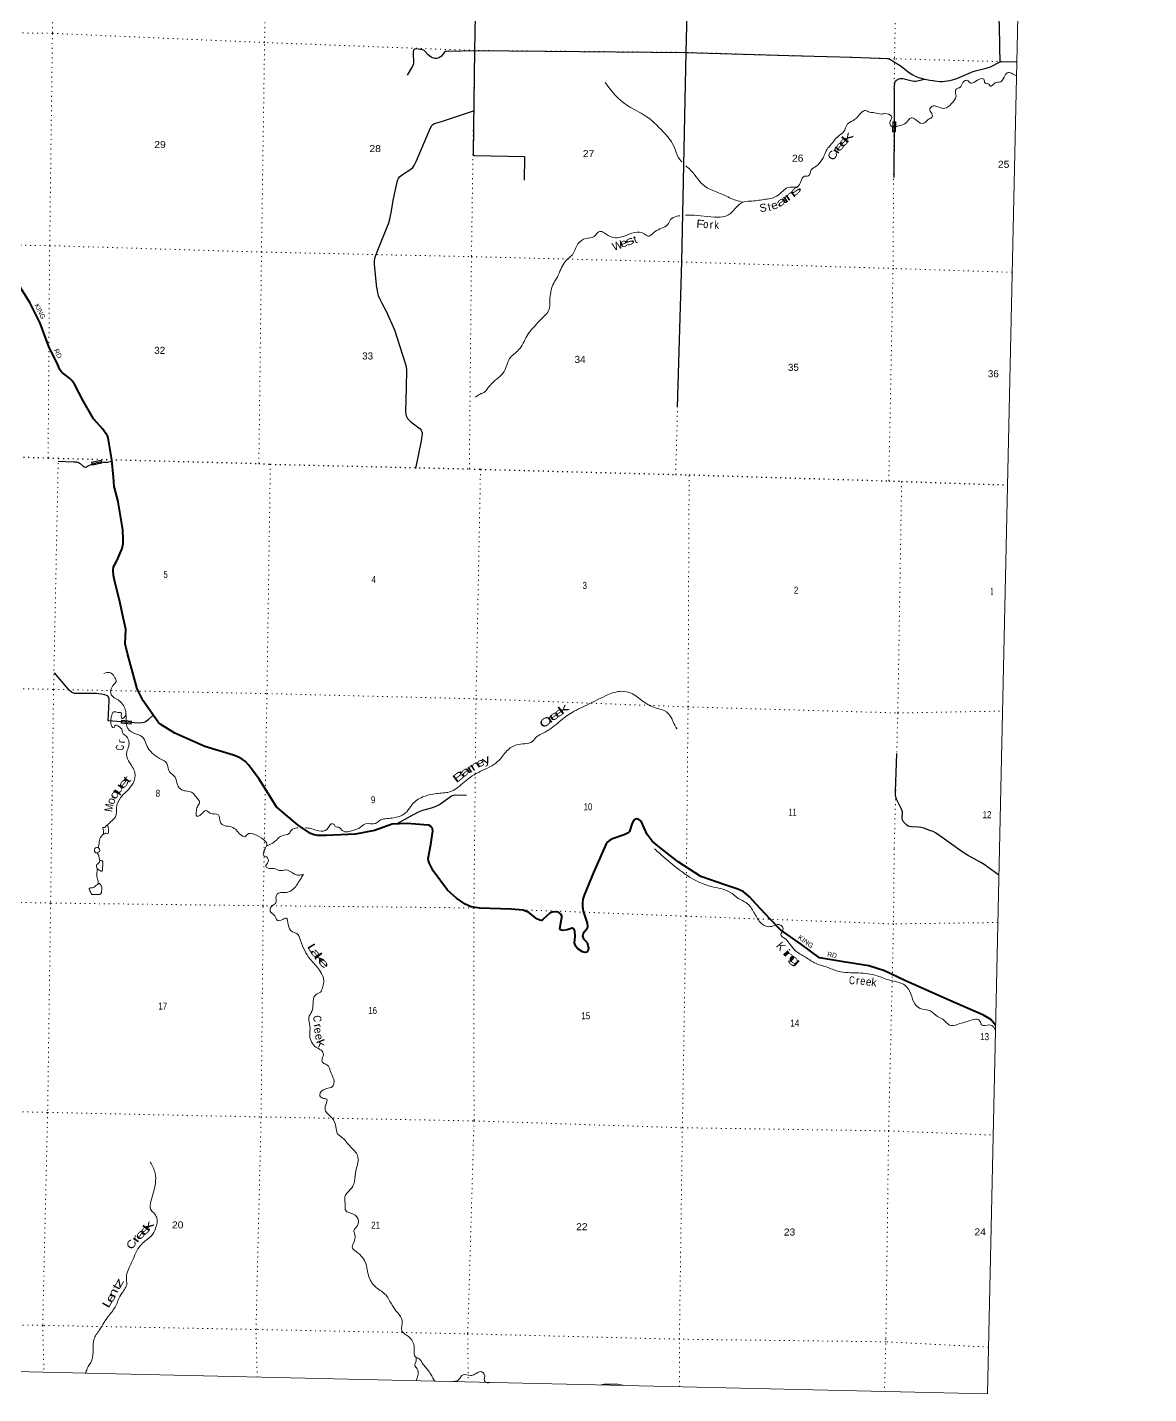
# Model space of a CAD drawing. Header units: feet. Extents: x -757852 to -501257, y -360805 to -170898.
# Drawn here: x -529274 to -501257, y -360805 to -326661 of the extents above; entities that cross this region are included whole.
import ezdxf
from ezdxf.enums import TextEntityAlignment as Align

# ---------------------------------------------------------------- set-up
doc = ezdxf.new("R2010")
doc.units = ezdxf.units.FT
doc.header["$LTSCALE"] = 80
doc.linetypes.add('DOTTED', pattern=[1.5, 0.3, -1.2])
for name, color, linetype, lineweight in [('26', 7, 'Continuous', 40), ('27', 7, 'Continuous', 13), ('29', 7, 'Continuous', 25), ('31', 7, 'Continuous', 13), ('39', 7, 'Continuous', 13), ('4', 7, 'Continuous', 13), ('41', 7, 'Continuous', 13), ('6', 7, 'DOTTED', 25), ('7', 7, 'DOTTED', 13)]:
    doc.layers.add(name, color=color, linetype=linetype, lineweight=lineweight)

msp = doc.modelspace()

# ---------------------------------------------------------------- linework, layer by layer
at = {"layer": '26'}
for points in [[(-527002.72, -338513.39), (-527105.92, -338131.16), (-527122.35, -337897.69), (-527166.26, -337472.69), (-527251.32, -336922.12), (-527269, -336872.06), (-527292.72, -336833.71), (-527386.66, -336705.88), (-527617.37, -336447.15), (-527881.59, -335996.74), (-528093.88, -335581.04), (-528118.51, -335541.78), (-528156.54, -335491.82), (-528221.62, -335431.31), (-528393.17, -335296.18), (-528430.58, -335260.57), (-528453.44, -335229.49), (-528548.79, -335020.24), (-528724.87, -334662.37), (-528955.14, -334054.05), (-529207.77, -333539.62), (-529491.96, -333084.71)], [(-519364.76, -346590.17), (-519787, -346559.61), (-520160.82, -346570.68), (-520600.62, -346734.87), (-521072.75, -346823.93), (-521808.6, -346856.4), (-522014.98, -346855.11), (-522109.88, -346840.5), (-522201.04, -346806.75), (-522509.34, -346600.4), (-522863.48, -346296.5), (-523048.45, -346139.33), (-523485.57, -345447.66), (-523744.1, -345093.83), (-523821.68, -345010.79), (-523905.63, -344948.7), (-524015.12, -344893.92), (-524125.74, -344847.53), (-524835.43, -344629.49), (-525592.53, -344295.77), (-525938.81, -344084.59), (-525992.09, -344043.01), (-526007.88, -344023.66), (-526376.27, -343487.23), (-526527.82, -343194.25), (-526773.54, -342312.31), (-526825.81, -342065.92), (-526816.89, -341698.45), (-526880.08, -341405.59), (-526957.91, -341054.11), (-527104.75, -340440.17), (-527119.35, -340356.18), (-527128.53, -340222.2), (-527119.35, -340144.35), (-527097.45, -340100.53), (-527026.19, -339977.54), (-526904.57, -339683.11), (-526878.46, -339556.36), (-526878.46, -339450.45), (-526889.3, -339219.35), (-527000.76, -338515.45), (-527002.72, -338513.39)], [(-505082.8, -351597.66), (-505204.45, -351456.37), (-505382.52, -351345.58), (-506221.13, -350977.75), (-507347.77, -350478.4), (-507858.11, -350239.04), (-508250.71, -350113.03), (-508880.98, -350015.44), (-509483.1, -349916.52), (-509930.94, -349584.24), (-510452.08, -349210.01), (-510716.86, -348948.45), (-511065.32, -348571.64), (-511229.57, -348392.68), (-511298.92, -348326.95), (-511385, -348259.24), (-511517.91, -348195.47), (-511824.99, -348099.94), (-512442.3, -347882.11), (-513009.8, -347514.79), (-513516.49, -347124.84), (-513658.58, -346995.74), (-513790.48, -346828.9), (-513939.06, -346495.8), (-513994.37, -346455.23), (-514054.26, -346442.79), (-514122.11, -346477.14), (-514165.32, -346550.62), (-514227.96, -346754.7), (-514246.21, -346776.61), (-514275.41, -346798.53), (-514359.11, -346839.28), (-514652.83, -346942.7), (-514728, -346981.13), (-514771.79, -347014), (-514812.51, -347067.44), (-515131.18, -347785.07), (-515363.75, -348348.06), (-515394.09, -348447.46), (-515401.39, -348546.07), (-515405.04, -348633.72), (-515387.49, -348747.32), (-515316.04, -348947.96), (-515284.59, -349046.41), (-515278.61, -349143.76), (-515313.79, -349210.76), (-515386.93, -349303.89), (-515401.39, -349367.8), (-515376.2, -349440.77), (-515285.96, -349529.35), (-515251.33, -349674.85), (-515273.64, -349743.97), (-515302.84, -349769.53), (-515334.3, -349783.35), (-515405.04, -349762.23), (-515518.82, -349690.49), (-515572.94, -349627.1), (-515599.57, -349541.87), (-515587.69, -349383.43), (-515596.13, -349234.55), (-515616.73, -349188.84), (-515642.28, -349170.58), (-515664.92, -349172.61), (-515784.42, -349213.93), (-515891.24, -349229.43), (-515948.88, -349214.41), (-515970.36, -349179.3), (-515940.9, -349041.38), (-515917.57, -348907.32), (-515923.33, -348860.15), (-515945.23, -348823.63), (-516000.71, -348774.72), (-516135, -348763.44), (-516215.32, -348794.41), (-516296, -348860.02), (-516388.68, -348949.63), (-516431.4, -348977.3), (-516468.98, -348975.19), (-516540.97, -348940.5), (-516745.92, -348778.84), (-516885.07, -348723.19), (-517189.81, -348697.8), (-517966.51, -348675.04), (-518180.78, -348635.54), (-518331.58, -348573.8), (-518553.07, -348420.07), (-518774.92, -348221.54), (-519132.7, -347736.72), (-519226.47, -347552.68), (-519252.02, -347490.59), (-519259.88, -347432.27), (-519193.1, -347080.26), (-519140.71, -346741.97), (-519149.82, -346690.77), (-519171.72, -346654.25), (-519197.27, -346625.04), (-519245.68, -346598.79), (-519364.76, -346590.17)]]:
    msp.add_lwpolyline(points, dxfattribs=at)
at = {"layer": '29'}
for points in [[(-517998.92, -321945.75), (-518099.23, -327239.61), (-518138.73, -329819.51), (-518138.73, -329858.09), (-518108.65, -329863.41), (-516852.04, -329889.71), (-516854.63, -329913.76), (-516861.51, -330479.94)], [(-512706.34, -322670.22), (-512818.18, -327280.66), (-512929.32, -332524.02), (-513035.36, -336150.09)], [(-505319.47, -325141.04), (-505333.58, -325522.33), (-505330.46, -325615.85), (-505300.34, -325746.78), (-505270.21, -325856.92), (-505242.17, -325937.98), (-505026.13, -326424.28), (-505009.5, -326467.92), (-505003.27, -326501.17), (-504992.9, -326607.16), (-504980.43, -327159.97), (-504975.75, -327535.09)], [(-518740.4, -327260.3), (-518806.52, -327264.41), (-518831.45, -327268.57), (-518849.1, -327278.96), (-518886.49, -327324.68), (-518927, -327380.79), (-518948.81, -327399.5), (-518989.32, -327424.44), (-519052.68, -327441.07), (-519093.19, -327441.06), (-519123.31, -327432.75), (-519184.6, -327407.81), (-519260.42, -327349.62), (-519339.36, -327258.18), (-519369.48, -327235.32), (-519409.99, -327220.77), (-519559.55, -327199.99), (-519589.68, -327206.22), (-519613.57, -327224.93), (-519624.99, -327243.63), (-519630.18, -327283.12), (-519626.03, -327557.45), (-519633.3, -327588.62), (-519650.96, -327632.27), (-519779.75, -327852.56)], [(-518740.4, -327260.3), (-518099.23, -327239.61), (-512816.32, -327286.73), (-510247.85, -327365.32), (-508665.86, -327404.98), (-507779.03, -327438.62)], [(-507779.03, -327438.62), (-507755.01, -327445.21), (-507727.48, -327458.72), (-507511.44, -327587.57), (-507465.22, -327617.7), (-507393.03, -327674.85), (-507233.07, -327797.47), (-507148.95, -327850.47), (-507088.7, -327883.72), (-507052.34, -327899.31), (-507006.65, -327915.93), (-506852.92, -327959.58), (-506685.69, -327991.79)], [(-504975.75, -327535.09), (-505221.16, -327653.03), (-505277.76, -327675.89), (-505349.95, -327698.75), (-505590.93, -327756.94), (-505648.05, -327772.53), (-505694.79, -327788.12), (-506056.25, -327943.99), (-506139.86, -327974.12), (-506224.52, -327998.02), (-506288.39, -328009.45), (-506347.08, -328016.73), (-506408.36, -328019.85), (-506477.95, -328018.8), (-506602.6, -328006.33), (-506685.69, -327991.79)], [(-504553.01, -327529.64), (-504921.74, -327520.55), (-504951.87, -327526.78), (-504975.75, -327535.09)], [(-507616.31, -328196.5), (-507602.85, -328067.64), (-507597.14, -328039.59), (-507589.87, -328021.93), (-507574.29, -328001.14), (-507561.3, -327986.59), (-507535.86, -327965.81), (-507517.16, -327955.42), (-507498.98, -327947.1), (-507473.54, -327939.84), (-507449.65, -327937.76), (-507427.83, -327937.76), (-507401.34, -327942.95), (-507268.39, -327972.04), (-507120.9, -328007.37), (-507100.65, -328009.46), (-507078.84, -328007.38), (-507044.04, -328001.14), (-506852.92, -327959.58)], [(-507616.31, -328196.5), (-507618.95, -329128.62), (-507628.05, -330410.38)], [(-520541.1, -333177.07), (-520599.26, -332578.53), (-520599.26, -332495.39), (-520582.65, -332406.03), (-520532.79, -332270.95), (-520241.96, -331547.71), (-520215.99, -331458.34), (-520183.79, -331290.01), (-520125.63, -330949.17), (-520025.91, -330491.96), (-519998.91, -330435.85), (-519973.98, -330398.44), (-519938.67, -330369.34), (-519901.27, -330342.32), (-519693.54, -330201), (-519645.76, -330159.44), (-519610.45, -330111.64), (-519560.59, -330009.8), (-519203.28, -329170.18), (-519171.08, -329116.15), (-519145.12, -329087.05), (-519098.38, -329064.19), (-518929.07, -329012.23), (-518123.06, -328746.22)], [(-520541.1, -333177.07), (-520523.44, -333293.45), (-520505.78, -333357.88), (-520471.51, -333438.93), (-520414.38, -333553.23), (-520310.51, -333752.75), (-520102.78, -334222.43), (-519836.88, -335053.74), (-519811.94, -335145.17), (-519803.64, -335215.84), (-519811.95, -335673.06)], [(-519811.95, -335673.06), (-519824.42, -336250.82), (-519817.66, -336332.91), (-519808.32, -336372.39), (-519795.33, -336400.45), (-519774.04, -336434.74), (-519751.19, -336463.84), (-519695.62, -336516.83), (-519462.96, -336695.56), (-519438.03, -336723.62), (-519421.41, -336754.79), (-519409.99, -336796.36), (-519408.95, -336828.57), (-519413.1, -336865.98), (-519438.03, -336990.68), (-519579.29, -337688.97)], [(-528506.48, -337498.61), (-528115.52, -337515.19), (-528046.45, -337521.42), (-527997.12, -337533.89), (-527970.63, -337548.44), (-527951.41, -337562.99), (-527878.71, -337627.41), (-527852.22, -337644.04), (-527841.83, -337647.15), (-527824.7, -337648.2), (-527798.21, -337641.96), (-527766.53, -337627.41), (-527662.66, -337575.46), (-527637.99, -337565.06), (-527615.4, -337557.79), (-527523.48, -337533.89), (-527478.04, -337525.05), (-527444.54, -337521.42), (-527425.06, -337520.9), (-527410.78, -337521.42), (-527367.68, -337527.66), (-527349.76, -337529.21), (-527327.69, -337528.69), (-527294.71, -337526.61), (-527272.12, -337523.5), (-527168.25, -337498.56)], [(-527743.94, -343304.16), (-528047.23, -343308.32), (-528091.37, -343306.24), (-528115.78, -343302.08), (-528141.23, -343292.73), (-528169.8, -343275.06), (-528227.96, -343223.11), (-528597.73, -342790.83)], [(-526129.46, -343853.29), (-526254.48, -343967.13), (-526305.89, -344004.54), (-526354.2, -344029.48), (-526406.65, -344042.98), (-526464.3, -344048.18), (-526601.4, -344041.95), (-527255.12, -343991.46), (-527228.75, -343489.12), (-527230.84, -343451.72), (-527241.22, -343410.15), (-527255.77, -343381.06), (-527270.3, -343367.54), (-527295.24, -343354.04), (-527340.93, -343340.52), (-527419.87, -343324.94), (-527496.74, -343312.48), (-527546.59, -343307.27), (-527658.77, -343304.16), (-527743.94, -343304.16)], [(-505000.95, -347843.88), (-505368.43, -347581.92), (-505452.04, -347530.62), (-505786.51, -347347.7), (-505892.42, -347280.77), (-506473.27, -346865.85), (-506581.42, -346790.01), (-506640.51, -346758.77), (-506727.47, -346727.55), (-506872.4, -346676.23), (-506952.67, -346656.16), (-507008.42, -346651.7), (-507182.34, -346642.78), (-507231.4, -346631.62), (-507262.61, -346620.47), (-507298.29, -346600.39), (-507333.96, -346566.93), (-507385.25, -346511.16), (-507414.23, -346450.93), (-507418.7, -346395.16), (-507405.31, -346308.17), (-507409.78, -346265.78), (-507436.53, -346201.09), (-507555.83, -345946.79), (-507574.78, -345893.25), (-507580.36, -345837.48), (-507583.7, -345754.94), (-507552.48, -344804.64)], [(-520035.7, -346560.33), (-519515.54, -346276.06), (-519436.61, -346238.66), (-519396.1, -346222.03), (-519237.18, -346184.62), (-519146.82, -346159.69), (-519062.68, -346126.43), (-519005.56, -346101.5), (-518979.59, -346084.86), (-518672.14, -345864.57), (-518648.25, -345854.18), (-518621.25, -345847.95), (-518564.12, -345843.79), (-518302.37, -345847.94)]]:
    msp.add_lwpolyline(points, dxfattribs=at)
at = {"layer": '31'}
for p, q in [((-507577.88, -329025.96), (-507581.73, -329275.93)), ((-507581.73, -329275.93), (-507656.72, -329274.78)), ((-527669.33, -337530.14), (-527425.06, -337476.9)), ((-527425.06, -337476.9), (-527409.09, -337550.18)), ((-526921.06, -343977.21), (-526671.85, -343997.03)), ((-526671.85, -343997.03), (-526677.8, -344071.8))]:
    msp.add_line(p, q, dxfattribs=at)
for points in [[(-507656.72, -329274.78), (-507652.87, -329024.81), (-507577.88, -329025.96)], [(-527409.09, -337550.18), (-527653.36, -337603.42), (-527669.33, -337530.14)], [(-526677.8, -344071.8), (-526927.01, -344051.98), (-526921.06, -343977.21)]]:
    msp.add_lwpolyline(points, dxfattribs=at)
for points in [[(-507648.6, -329266.9), (-507644.99, -329032.92), (-507585.99, -329033.83), (-507589.6, -329267.81)], [(-527647.24, -337593.9), (-527659.81, -337536.25), (-527431.17, -337486.41), (-527418.6, -337544.06)], [(-526918.39, -344044.63), (-526913.71, -343985.81), (-526680.45, -344004.37), (-526685.13, -344063.19)]]:
    msp.add_lwpolyline(points, close=True, dxfattribs=at)
at = {"layer": '39'}
for points in [[(-504560.56, -327875.53), (-504791.24, -327799.87), (-504866.03, -327902.54), (-504993.74, -328034.08), (-504997.75, -328033.98), (-505121.12, -328069.18), (-505206.98, -328131.4), (-505269.75, -328069.61), (-505343.68, -328053.76), (-505375.51, -327958.56), (-505437.39, -327943), (-505602.02, -328023.42), (-505703.21, -328055.13), (-505791.93, -327986.69), (-505860.51, -327999.1), (-505985.13, -328168.88), (-506056.07, -328195.3), (-506083.33, -328242.86), (-506070.58, -328379.8), (-506179.44, -328562.02), (-506353.12, -328684.4), (-506499.01, -328654.76), (-506642.9, -328625.17), (-506727.58, -328721.58), (-506696.93, -328782.59), (-506663.58, -328897.92), (-506751.25, -328952.07), (-506806.81, -329006.98), (-506910.59, -329062.75), (-507082.93, -328964.15), (-507192.4, -328923.34), (-507301.41, -329029.2), (-507528.85, -329132.21), (-507663.77, -329147.04), (-507727.47, -329041.02), (-507672.26, -328917.78), (-507796.38, -328818.35), (-507943.25, -328828.87), (-508105.1, -328794.82), (-508227.3, -328781.83), (-508336.72, -328739), (-508430.22, -328784.97), (-508603.35, -328967.65), (-508780.71, -329075.88), (-508873.7, -329266.52), (-509027.41, -329393.41), (-509190.7, -329584.36), (-509292.08, -329706.49), (-509370.53, -329877.38), (-509475.08, -330047.65), (-509561.53, -330133.97), (-509688.21, -330223.34), (-509754.04, -330370.43), (-509862.77, -330381.87), (-509944.32, -330514.52), (-510039.81, -330642.81), (-510277.4, -330667.22), (-510398.01, -330754.72), (-510555.73, -330881.51), (-510867.04, -330964.42), (-511213.44, -331004.28), (-511409.02, -331035.72), (-511581.23, -331180.25), (-511788.58, -331366.12), (-512022.49, -331404.68), (-512694.08, -331354.31), (-512829.98, -331356.61)], [(-514834.93, -328039.69), (-514558.1, -328383.92), (-514256.79, -328630.29), (-513834.81, -328869.52), (-513386.67, -329272.13), (-513158.64, -329558.92), (-512940.59, -330008.22), (-512924.98, -330025.78)], [(-512824.57, -330119.78), (-512702.93, -330228.94), (-512347.16, -330631.33), (-512041.46, -330779.36), (-511727.49, -330917.53), (-511572.44, -330983.56), (-511390.48, -331027.84)], [(-512969.08, -331369.58), (-513046.21, -331381.98), (-513204.92, -331466.56), (-513276.33, -331595.43), (-513429.06, -331682.16), (-513589.68, -331762.67), (-513671.87, -331839.05), (-513763.26, -331881.04), (-513864.17, -331818.33), (-514098.33, -331784.55), (-514363.71, -331878.61), (-514499.12, -331913.51), (-514657.64, -331907.68), (-514863.76, -331794.21), (-514977.39, -331759.32), (-515111.07, -331888.7), (-515321.13, -331937.88), (-515517.19, -332071.78), (-515654.28, -332341.73), (-515820.71, -332496.44), (-516010.08, -332851.51), (-516174.78, -333183.08), (-516197.29, -333283), (-516217.87, -333469.35), (-516224.65, -333666.09), (-516290.43, -333811.18)], [(-516290.43, -333811.18), (-516556.09, -334082.04), (-516792.21, -334377.72), (-516999.4, -334722.32), (-517223.55, -334937.93), (-517362, -335264.09), (-517557.51, -335458.29), (-517757.32, -335664.43), (-517864.72, -335786.41), (-517935.7, -335814.84), (-518072.47, -335905.97)], [(-527365.95, -342806.34), (-527194.85, -342790.38), (-527104.66, -342880.96), (-527057.5, -343006.67), (-527134.35, -343111.3), (-527191.76, -343242.52), (-527172.26, -343349.48), (-527008.49, -343469.97), (-526825.46, -343707.45), (-526808.45, -343916.82), (-526764.65, -344181.08), (-526547.22, -344324.97), (-526429.81, -344369.99), (-526256.42, -344673.55), (-526113.6, -344829.7), (-525921.87, -344956.89), (-525807.16, -345029.98), (-525763.53, -345135.51), (-525720.48, -345265.14), (-525581.14, -345399.1), (-525521.43, -345587.4), (-525416.07, -345714.51), (-525146.7, -345787.31), (-525064.59, -345879.71), (-524972.14, -346042.68), (-525024.66, -346137.85), (-525053.87, -346265.74), (-525040.4, -346372.55), (-524934.95, -346330.89), (-524813.99, -346229.33), (-524711.18, -346296.11), (-524501.34, -346339.35), (-524445.61, -346525.54), (-524391.02, -346593.16), (-524223.24, -346631.37), (-524070.29, -346701.36), (-523978.44, -346806.05), (-523811.2, -346866.34), (-523809.09, -346862.37), (-523416.99, -346926.09), (-523289.98, -347071.8), (-523341.42, -347205.18), (-523365.29, -347361.32), (-523299.74, -347391.03), (-523256.59, -347516.65), (-523313.61, -347631.8), (-523256.43, -347675.38), (-523113.91, -347678.82), (-522972.67, -347734.46), (-522821.64, -347718.02), (-522626.93, -347805.09), (-522501.45, -347848.31), (-522374.42, -347827.26)], [(-522322.65, -346665.55), (-522197.92, -346678.24), (-521928.56, -346751.04), (-521759.86, -346668.72), (-521679.1, -346568.19), (-521616.92, -346571.7), (-521582.21, -346630.81), (-521474.45, -346659.53), (-521405.85, -346729.5), (-521094.25, -346716.93), (-520990.86, -346677.23), (-520823.4, -346562.73), (-520572.11, -346552.72), (-520480.17, -346488.63), (-520167.21, -346419.83), (-519787.72, -346258.21), (-519665.1, -346088.38), (-519399.3, -345893.87), (-519134.45, -345821.9), (-518797.42, -345782.51), (-518768.33, -345777.66), (-518440.04, -345593.54), (-518112.5, -345338.24), (-517667.18, -345111.9), (-517482.97, -344969.67), (-517263.83, -344711.75), (-517005.55, -344579.35), (-516621.51, -344478.11), (-516594.49, -344440.59), (-516335.28, -344270.04), (-515979.55, -344011.4), (-515660.63, -343780), (-515221.52, -343561.54), (-514774.38, -343343.29), (-514436.79, -343252.98), (-514194.9, -343299), (-513886.64, -343507.36), (-513561.26, -343671.93), (-513304.52, -343768.54), (-513162.38, -343952.8), (-513099.7, -344100.99), (-513043.59, -344188.74), (-513058.91, -344158.23)], [(-526812.86, -343850.41), (-526905.23, -343932.57), (-526925.9, -343873.8), (-526931.83, -343787.26), (-527009.97, -343779.35), (-527112.14, -343768.85), (-527173.17, -343883.91), (-527189.9, -343994.01), (-527159.04, -344129.37), (-527119.78, -344166.49), (-527070, -344101.38), (-526988.43, -344133.49), (-526935.11, -344170.94), (-526876.35, -344315.02), (-526791.74, -344387.38), (-526734.79, -344523.37), (-526739.28, -344625.73), (-526788.96, -344769.2), (-526744.18, -344993.3), (-526584.65, -345288.48), (-526633.08, -345546.5), (-526947.39, -345918.66), (-527047.52, -346155.34), (-527071.24, -346387.83), (-527196.89, -346517.41), (-527267.09, -346596.08)], [(-527364.81, -346810.79), (-527464.14, -346936.91), (-527488.16, -347099.08), (-527503.72, -347160.99)], [(-527267.09, -346596.08), (-527307.62, -346611.18), (-527328.71, -346652.86), (-527376.94, -346653.71), (-527372.96, -346738.19), (-527359, -346824.92), (-527324.29, -346801.65), (-527280.18, -346804.72), (-527257.91, -346797.23), (-527246.12, -346725.18), (-527258.02, -346636.49), (-527267.02, -346596)], [(-523305.35, -347125.68), (-523095.69, -347010.19), (-522909.33, -346861.99), (-522733.29, -346807.97), (-522672.94, -346721.02), (-522537.04, -346666.03), (-522513.95, -346663.97)], [(-527503.51, -347160.14), (-527568, -347161.45), (-527599.47, -347216.94), (-527565.05, -347288.1), (-527492.4, -347273.78), (-527463.22, -347230.28), (-527503.32, -347159.4)], [(-513602.4, -347189.07), (-513360.68, -347407.88), (-512954.89, -347735.12), (-512694.13, -347914.21), (-512187.21, -348129.37), (-511718.73, -348273.29), (-511511.58, -348426.97), (-511305.51, -348542.45), (-511118.47, -348780.03), (-510961.64, -349020.9), (-510773.58, -349133.94), (-510654.77, -349120.73), (-510491.16, -349082.48), (-510425.75, -349118.22), (-510396.07, -349219.4), (-510448.88, -349326.62), (-510333.18, -349441.93), (-510212.1, -349583.48), (-510073.39, -349743.55), (-509843.91, -349887.72), (-509602.59, -350040.22), (-509301.84, -350143.92), (-509019.16, -350247.18), (-508510.1, -350291.62), (-508043.89, -350363.14), (-507709.26, -350477.71), (-507346.68, -350598.97), (-507199.44, -350821.53), (-507100.76, -351058.99), (-506967.05, -351176.74), (-506711.49, -351239.17), (-506532.05, -351376.11), (-506397.27, -351449.68), (-506236.09, -351594.22), (-505935.6, -351543.2), (-505709.14, -351480.35), (-505541.66, -351448.23), (-505457.06, -351520.59), (-505432.67, -351591.5), (-505237.77, -351588.17), (-505128.69, -351645.05), (-505085.53, -351714.94)], [(-527461.33, -347483.48), (-527401.17, -347486.94), (-527384.61, -347549.63), (-527397.77, -347677.9), (-527411.51, -347747.89), (-527463.36, -347732.58), (-527526.32, -347678.82), (-527534.07, -347584.2), (-527488.79, -347539.08), (-527461.33, -347483.48)], [(-527522.78, -347295), (-527484.94, -347380.44), (-527479.99, -347424.77), (-527461.33, -347483.48)], [(-527520.83, -347687.91), (-527539.53, -347809.1), (-527520.81, -347948.18), (-527506.02, -348000.78), (-527501.51, -348063.18)], [(-522374.42, -347827.26), (-522435.01, -347924.25), (-522526.88, -348068.71), (-522617.98, -348181.03), (-522801.11, -348279.08), (-522996.35, -348296.47), (-523051.95, -348353.4), (-523072.83, -348551.8), (-523183.36, -348637.54), (-523206.02, -348743.48), (-523092.43, -348862.76), (-523026.96, -348978.86), (-522891.74, -348951.99), (-522802.65, -348921.99), (-522758.32, -349081.79), (-522648.2, -349261.26), (-522542.89, -349308), (-522444.71, -349483.16), (-522344.32, -349732.72), (-522206.88, -349944.99), (-521972.64, -350223.9), (-521884.45, -350396.81), (-521864.61, -350489.71), (-521892.06, -350627.68), (-521949.76, -350770.95), (-522076.01, -350842.25), (-522133.45, -351057.86), (-522168.29, -351251.91), (-522240.48, -351412.91), (-522213.28, -351616.5), (-522218.98, -351851.44), (-522172.65, -352011.28), (-522067.48, -352146.43), (-521930.78, -352224.07), (-521875.15, -352331.9), (-521912.93, -352481.68), (-521886.19, -352538.58), (-521790.87, -352583.08), (-521683.58, -352796.63), (-521610.27, -353003.34), (-521651.52, -353130.94), (-521815.52, -353185.24), (-521969.76, -353334.22), (-521901.51, -353418.25), (-521793.66, -353442.95), (-521817.28, -353589.05), (-521823.04, -353743.62), (-521662.49, -353914.26), (-521565.44, -354135.61), (-521523.41, -354307.4), (-521413.2, -354400.48), (-521192.18, -354644.91), (-521022.62, -354857.96), (-521008.81, -354950.72), (-521075.2, -355286.66), (-521118.24, -355570.93), (-521242.96, -355744.73), (-521325.69, -355843.19), (-521334.82, -356053.94), (-521311.2, -356239.36), (-521191.98, -356292.46), (-521012.59, -356431.41), (-521024.86, -356605.92), (-521114.14, -356726.32), (-521096.06, -356809.14), (-521082.3, -356903.9), (-521125.8, -357041.49), (-521150.9, -357165.45), (-521098.02, -357220.98), (-520928.86, -357367.71), (-520834.02, -357514.67), (-520738.6, -357886.66), (-520552.34, -358156.37), (-520311.85, -358343.01), (-520159.32, -358595.83), (-520017.32, -358786.11), (-519911.41, -358973.52), (-519913.82, -359238.67), (-519754.5, -359377.13), (-519620.64, -359571.24), (-519606.91, -359750.39), (-519583.83, -359875.52), (-519484.88, -359936.17), (-519381.82, -360075.29), (-519297.89, -360175.76), (-519216.07, -360280.21), (-519156.34, -360384.12), (-519125.94, -360444.64), (-519090.52, -360497.13)], [(-527501.51, -348063.18), (-527589.57, -348133.38), (-527670.64, -348163.57), (-527718.96, -348168.43), (-527697.21, -348265.4), (-527652.55, -348328.76), (-527560.17, -348328.98), (-527451.54, -348321.56), (-527412.88, -348218.01), (-527413.03, -348141.66), (-527449.71, -348080.5), (-527473.31, -348059.84), (-527501.51, -348063.18)], [(-526202.1, -355018.27), (-526080.32, -355296.47), (-526074.31, -355545.75), (-526187.79, -356001.12), (-526194.57, -356197.85), (-526114.42, -356288.19), (-526038.91, -356404.54), (-526069.43, -356669.02), (-526181, -356867.26), (-526211.52, -356896.65), (-526449.47, -357101.87), (-526560.29, -357282.04), (-526653.82, -357494.77), (-526717.49, -357635.88), (-526785.72, -357798.99), (-526792.55, -357997.74), (-526787.6, -358042.06), (-526912.21, -358294.22), (-527004.81, -358468.8), (-527062.51, -358612.07), (-527249.4, -358864.74), (-527470.68, -359211.01), (-527611.06, -359450.73), (-527632.82, -359685.29), (-527665.83, -359969.8), (-527777.28, -360176.07), (-527819.09, -360297.13)], [(-519568.21, -359893.98), (-519564.97, -360008.58), (-519593.11, -360092.29), (-519533.13, -360186.16), (-519512.59, -360333.33), (-519534.57, -360411.16), (-519558.37, -360486.11)], [(-518693.59, -360505.58), (-518495.27, -360454.32), (-518383.86, -360332.44), (-518203.46, -360346.84), (-518094.39, -360321.34), (-517948.07, -360250.53), (-517846.03, -360349.44), (-517856.45, -360447.64), (-517831.91, -360512.52), (-517721.47, -360528.05)], [(-514376, -360602.84), (-514465.41, -360577.31), (-514683.85, -360571.07), (-514830.51, -360564.82), (-514905.41, -360574.19), (-514953.59, -360590.34)]]:
    msp.add_spline(points, degree=3, dxfattribs=at)
at = {"layer": '4'}
msp.add_lwpolyline([(-751809.62, -170897.83), (-720494.9, -171910.43), (-689178.81, -172879.95), (-657861.41, -173806.4), (-626542.79, -174689.77), (-595222.97, -175530.05), (-563902.02, -176327.26), (-532580.01, -177081.38), (-501256.99, -177792.41), (-505285.46, -360804.74), (-536860.21, -360087.99), (-568433.95, -359327.81), (-600006.62, -358524.19), (-631578.15, -357677.16), (-663148.48, -356786.69), (-694717.56, -355852.8), (-726285.32, -354875.48), (-757851.71, -353854.74)], close=True, dxfattribs=at)
msp.add_lwpolyline([(-751809.62, -170897.83), (-720494.9, -171910.43), (-689178.81, -172879.95), (-657861.41, -173806.4), (-626542.79, -174689.77), (-595222.97, -175530.05), (-563902.02, -176327.26), (-532580.01, -177081.38), (-501256.99, -177792.41), (-505285.46, -360804.74), (-536860.21, -360087.99), (-568433.95, -359327.81), (-600006.62, -358524.19), (-631578.15, -357677.16), (-663148.48, -356786.69), (-694717.56, -355852.8), (-726285.32, -354875.48), (-757851.71, -353854.74)], close=True, dxfattribs=at)
at = {"layer": '6'}
msp.add_lwpolyline([(-536326.09, -337250.65), (-535969.37, -337240.15), (-534564.57, -337284.1), (-533982.1, -337282.08), (-533689.09, -337291.16), (-528755.58, -337418.26), (-528500.76, -337428.43), (-523489.02, -337559.43), (-523202.28, -337578.4), (-518230.34, -337694.37), (-517951.43, -337705.12), (-513074.22, -337834.88), (-512739.02, -337842.97), (-507749.89, -337995.52), (-507428.83, -338007.29), (-504785.6, -338096.4)], dxfattribs=at)
at = {"layer": '7'}
for points in [[(-528336.37, -314531.79), (-528406.37, -316400.32), (-528528.87, -321615.28), (-528646.91, -326812.26), (-528715.34, -332116.93), (-528755.58, -337418.26)], [(-523489.02, -337559.43), (-523423.13, -332276.8), (-523346.31, -327040.65), (-523259.36, -321800.72), (-523120.03, -316554.02), (-523105.23, -314652.22)], [(-507362.79, -315006.27), (-507372.05, -316873.8), (-507481.23, -322119.21), (-507608.41, -327444.57), (-507645.18, -332685.7), (-507749.89, -337995.52)], [(-517795.3, -315410.66), (-517854.7, -316663.01), (-517998.92, -321945.75), (-518102.02, -327313.91), (-518178.01, -332391.33), (-518230.34, -337694.37)], [(-513074.22, -337834.88), (-512932.11, -332598.32), (-512816.32, -327286.73), (-512689.73, -321985.48), (-512596.41, -317559.43)], [(-504553.01, -327529.64), (-507608.41, -327444.57), (-512816.32, -327286.73), (-518099.23, -327239.61), (-523346.31, -327040.65), (-528646.91, -326812.26), (-532996.83, -326743.91)], [(-532684.36, -332053.29), (-528715.34, -332116.93), (-523423.13, -332276.8), (-518178.01, -332391.33), (-512929.32, -332524.02), (-507570.88, -332688.49), (-504668.64, -332782.65)], [(-528500.76, -337428.43), (-528618.83, -343206.07), (-528692.11, -348544.78), (-528766.82, -353776.97), (-528889.89, -359098.4), (-528857.93, -360273.75)], [(-523530.3, -360395.87), (-523560.12, -359200.9), (-523432.5, -353815.26), (-523379.54, -348610.71), (-523286.33, -343236.29), (-523202.28, -337578.4)], [(-517951.43, -337705.12), (-518062.46, -343440.74), (-518078.5, -344980.46)], [(-512978.18, -360634.12), (-512981.87, -359444.14), (-512907.9, -354159.7), (-512817.82, -348873.63), (-512765.24, -343642.92), (-512739.02, -337842.97)], [(-507428.83, -338007.29), (-507525.01, -343793.5), (-507615.51, -347192.91), (-507632.81, -349065.07), (-507754.28, -354237.86), (-507823.12, -359433.99), (-507856.88, -360747.99)], [(-536461.01, -343019.1), (-533813.38, -343076.69), (-528618.83, -343206.07), (-523289.12, -343310.59), (-518062.46, -343440.74), (-512765.24, -343642.92), (-507525.01, -343793.5), (-504910, -343747.73)], [(-518081.69, -345286.64), (-518116.9, -348665.38), (-518113.46, -353987.86), (-518268.7, -359310.52), (-518258.8, -360515.51)], [(-505026.3, -349030.96), (-507632.81, -349065.07), (-512817.82, -348873.63), (-518116.9, -348665.38), (-523379.54, -348610.71), (-528692.11, -348544.78), (-532642.63, -348463.51)], [(-532752.78, -353666.71), (-528766.82, -353776.97), (-523435.29, -353889.56), (-518113.46, -353987.86), (-512907.9, -354159.7), (-507754.28, -354237.86), (-505143.21, -354341.93)], [(-505259.87, -359642.28), (-507825.91, -359508.29), (-512981.87, -359444.14), (-518343, -359307.73), (-523560.12, -359200.9), (-528889.89, -359098.4), (-534027.29, -359014.6), (-535155.02, -358994.62)]]:
    msp.add_lwpolyline(points, dxfattribs=at)

# ---------------------------------------------------------------- texts
at = {"layer": '27'}
msp.add_text('KING', height=120, rotation=296.155, dxfattribs=at).set_placement((-529098.81, -333602.7))
for s, rotation, width, p in [('RD', 296.198, 1.05, (-528613.82, -334729.52)), ('KING', 323.318, 1.1, (-510030.7, -349423.96)), ('RD', 350.67, 0.9, (-509293.37, -349876.75))]:
    msp.add_text(s, height=120, rotation=rotation, dxfattribs=dict(at, width=width)).set_placement(p)
at = {"layer": '41'}
for s, rotation, width, p in [('e', 49.632, 1.85, (-508809.9, -329579.22)), ('k', 49.297, 2.1, (-508713.27, -329476.61)), ('C', 65.011, 1.2, (-509063.65, -329898.81)), ('r', 58.494, 1.7, (-508983.26, -329779.8)), ('e', 49.763, 1.85, (-508905.95, -329688.34)), ('r', 36.25, 1.9, (-510260.14, -331012.61)), ('n', 35.166, 1.75, (-510162.09, -330939.32)), ('s', 42.487, 2.25, (-510018.79, -330811.44)), ('e', 18.528, 1.15, (-510577.68, -331199.21)), ('a', 35.116, 1.75, (-510387.37, -331096.66)), ('F', 355.112, 1.2, (-512468.46, -331669.62)), ('o', 354.393, 0.85, (-512329.72, -331677.71)), ('k', 0.077, 0.85, (-512052.42, -331696.81)), ('t', 19.506, 1.05, (-514054.86, -332051.97)), ('e', 21.018, 1.25, (-514340.45, -332143.99)), ('s', 26.85, 1.65, (-514181.01, -332082.95)), ('e', 36.018, 1.7, (-516056.75, -343941.76)), ('e', 36.252, 1.7, (-515935.34, -343854.98)), ('k', 36.252, 1.9, (-515825.32, -343774.29)), ('C', 36.021, 1.5, (-516275.18, -344102.7)), ('r', 36.018, 1.85, (-516152.08, -344013.21)), ('C', 89.967, 0.75, (-526863.07, -344660.01)), ('a', 37.69, 1.85, (-518284.05, -345340.04)), ('r', 35.198, 1.85, (-518152.9, -345262.84)), ('n', 32.374, 1.65, (-518041.3, -345191.38)), ('e', 24.699, 1.35, (-517916.33, -345123.17)), ('y', 25.667, 1.45, (-517774.87, -345051.47)), ('e', 49.981, 1.85, (-526802.32, -345614.95)), ('t', 49.981, 1.8, (-526707.85, -345517.69)), ('B', 37.01, 1.8, (-518434.22, -345459.9)), ('q', 62.884, 1.5, (-527014.22, -345871.94)), ('u', 57.259, 1.7, (-526921.03, -345739.06)), ('M', 81.191, 0.9, (-527137.89, -346177.3)), ('o', 74.645, 1.05, (-527087.5, -346019.4)), ('L', 300.778, 1.55, (-522231.32, -349724.5)), ('a', 305.066, 1.75, (-522141.71, -349859.83)), ('k', 308.679, 2, (-522034.41, -349984.72)), ('e', 311.771, 1.9, (-521939.4, -350103.76)), ('i', 312.55, 1.8, (-510378.33, -349845.12)), ('n', 314.257, 2.1, (-510289.5, -349935.87)), ('g', 318.61, 2, (-510164.66, -350035.76)), ('C', 358.099, 0.75, (-508672.43, -350573.89)), ('e', 353.926, 0.85, (-508408.82, -350588.57)), ('e', 351.379, 0.9, (-508265.61, -350607.01)), ('C', 275.185, 0.85, (-522126.76, -351442.18)), ('r', 285.093, 1.2, (-522109.07, -351634.7)), ('e', 285.033, 1.05, (-522075.91, -351912.12)), ('k', 290.825, 1.4, (-522027.66, -352080.78)), ('e', 49.237, 1.85, (-526379.83, -356887.22)), ('e', 45.873, 2, (-526264.47, -356776.75)), ('k', 52.492, 1.95, (-526174.08, -356673.54)), ('C', 66.316, 1.2, (-526583.66, -357109.54)), ('r', 57.29, 1.75, (-526481.78, -356985.01)), ('t', 62.136, 1.35, (-526962.61, -358182.54)), ('z', 61.98, 1.75, (-526902.01, -358080.09)), ('L', 60.806, 1.5, (-527192.08, -358585.96)), ('e', 61.112, 1.45, (-527107.23, -358457.17)), ('n', 64.916, 1.45, (-527044.13, -358323.42))]:
    msp.add_text(s, height=200, rotation=rotation, dxfattribs=dict(at, width=width)).set_placement(p, align=Align.CENTER)
for s, rotation, p in [('S', 7.639, (-510877.65, -331268.07)), ('t', 11.755, (-510715.21, -331244.89)), ('r', 356.87, (-512186, -331689.62)), ('W', 19.405, (-514500.4, -332206.68)), ('r', 87.131, (-526829.32, -344510.61)), ('K', 310.537, (-510519.15, -349686.07)), ('r', 356.06, (-508532.15, -350579.87)), ('k', 352.858, (-508131.51, -350623.81)), ('e', 283.601, (-522103.18, -351749.64))]:
    msp.add_text(s, height=200, rotation=rotation, dxfattribs=at).set_placement(p, align=Align.CENTER)
at = {"layer": '7'}
for s, width, p in [('29', 1.1, (-526101.41, -329675.34)), ('28', 1.1, (-520725.51, -329778.15)), ('27', 1.1, (-515394.28, -329902.79)), ('26', 1.1, (-510169.28, -330018.84)), ('25', 1.1, (-505023.49, -330171.16)), ('32', 1.05, (-526103.75, -334820.06)), ('33', 1.05, (-520908.24, -334960.63)), ('34', 1.05, (-515599.79, -335046.63)), ('35', 1.05, (-510269.94, -335244.38)), ('36', 1.05, (-505275.21, -335405.25)), ('5', 0.85, (-525874.74, -340418.11)), ('4', 0.85, (-520672.37, -340543.17)), ('3', 0.85, (-515402.48, -340693.6)), ('2', 0.85, (-510121.89, -340816.16)), ('1', 0.4, (-505205.93, -340837.66)), ('8', 0.85, (-526066.96, -345887.67)), ('9', 0.85, (-520688.49, -346051.62)), ('10', 0.85, (-515376.51, -346226.85)), ('11', 0.65, (-510254.4, -346359.69)), ('12', 0.85, (-505407.74, -346424.42)), ('17', 0.85, (-526000.08, -351205.77)), ('16', 0.85, (-520757.95, -351316.08)), ('15', 0.85, (-515431.68, -351447.98)), ('14', 0.85, (-510209.55, -351630.93)), ('13', 0.85, (-505465.96, -351970.44)), ('20', 1.1, (-525660.23, -356675.69)), ('21', 0.85, (-520683.46, -356681.12)), ('22', 1.1, (-515562.03, -356720.63)), ('23', 1.1, (-510372.5, -356852.74)), ('24', 1.1, (-505610.43, -356849.33))]:
    msp.add_text(s, height=175, dxfattribs=dict(at, width=width)).set_placement(p)

doc.saveas('drawing.dxf')
